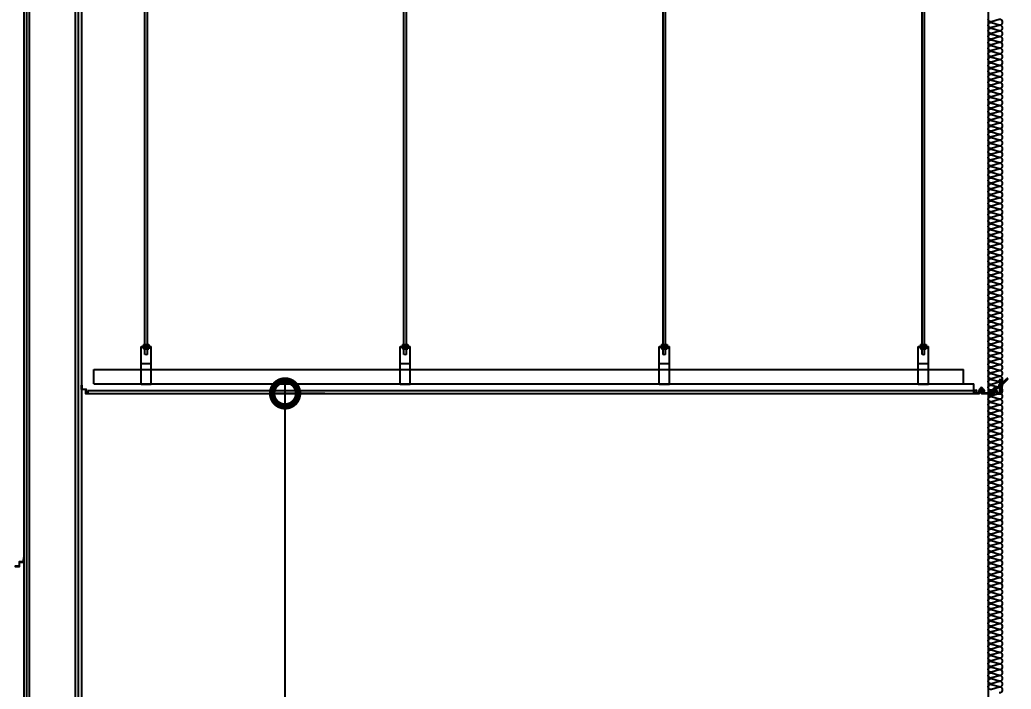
# Model space of a CAD drawing. Header units: millimetres. Extents: x 19868 to 801382, y -4805 to 85279.
# Drawn here: x 745074 to 748518, y 37501 to 39827 of the extents above; entities that cross this region are included whole.
import ezdxf

# ---------------------------------------------------------------- set-up
doc = ezdxf.new("R2010")
doc.units = ezdxf.units.MM
doc.header["$LTSCALE"] = 250
doc.layers.get('Defpoints').update_dxf_attribs({"color": 151})
for name, color, linetype in [('8입면선', 8, 'Continuous'), ('A-CEIL', 8, 'Continuous'), ('A-CEIL_EL', 8, 'Continuous'), ('A-WALL-D', 7, 'Continuous'), ('ALUM', 4, 'Continuous'), ('EJ', 4, 'Continuous'), ('ISL', 251, 'Continuous'), ('MO-S', 3, 'Continuous'), ('SCREW', 1, 'Continuous')]:
    doc.layers.add(name, color=color, linetype=linetype)
doc.layers.add('CK', color=221, linetype='Continuous', plot=False)
doc.styles.add('Gdim', font='')
doc.styles.get('Gdim').set_extended_font_data('Dotum')
doc.dimstyles.new('Gdim50', dxfattribs={"dimscale": 30, "dimtxt": 3, "dimasz": 6, "dimexe": 1.5, "dimexo": 2, "dimgap": 1, "dimtad": 1, "dimdec": 0, "dimzin": 0, "dimdsep": 46, "dimlunit": 6, "dimtxsty": 'Gdim', "dimblk": 'DOTSMALL', "dimcen": 1.5, "dimdle": 1.5, "dimclrd": 256, "dimclre": 256, "dimclrt": 256, "dimazin": 0, "dimtfac": 1, "dimtdec": 0, "dimtix": 1, "dimtmove": 2, "dimatfit": 3, "dimldrblk": 'DOTSMALL', "dimfxl": 1.5, "dimtolj": 1, "dimtzin": 0, "dimlwd": -1, "dimlwe": -1, "dimarcsym": 1})

# ---------------------------------------------------------------- blocks, each defined once
blk = doc.blocks.new('*U163')
at = {"layer": '8입면선', "color": 8}
for p, q in [((3316397.6, 472011.4), (3316397.6, 478251.4)), ((3316577.6, 472011.4), (3316577.6, 478251.4))]:
    blk.add_line(p, q, dxfattribs=at)
at = {"layer": 'A-WALL-D'}
for p, q in [((3316387.6, 478251.4), (3316387.6, 472011.4)), ((3316407.6, 472021.4), (3316407.6, 478251.4)), ((3316567.6, 472021.4), (3316567.6, 478251.4)), ((3316587.6, 478251.4), (3316587.6, 472011.4))]:
    blk.add_line(p, q, dxfattribs=at)
blk = doc.blocks.new('_DotSmall')
at = {"color": 0, "linetype": 'ByBlock', "const_width": 0.5}
blk.add_lwpolyline([(-0.0625, 0, 1), (0.0625, 0, 1)], format="xyb", close=True, dxfattribs=at)
blk = doc.blocks.new('*D158')
at = {"layer": 'CK', "transparency": 16777216}
for p, q in [((745995.8, 34883.9), (745995.8, 38573.9)), ((746134.1, 38528.9), (745950.8, 38528.9)), ((746134.1, 34928.9), (745950.8, 34928.9))]:
    blk.add_line(p, q, dxfattribs=at)
at = {"layer": 'Defpoints', "color": 0, "transparency": 16777216}
for p in [(745995.8, 38528.9), (746194.1, 38528.9), (746194.1, 34928.9)]:
    blk.add_point(p, dxfattribs=at)
at = {"layer": 'CK', "transparency": 16777216, "xscale": 180, "yscale": 180, "zscale": 180}
for p, rotation in [((745995.8, 38528.9), 90), ((745995.8, 34928.9), 270)]:
    blk.add_blockref('_DotSmall', p, dxfattribs=dict(at, rotation=rotation))
at = {"layer": 'CK', "transparency": 16777216, "insert": (745912.1, 36728.9), "char_height": 90, "attachment_point": 5, "rotation": 90, "style": 'Gdim'}
blk.add_mtext('\\A1;3,600', dxfattribs=at)
blk = doc.blocks.new('AA')
at = {"layer": 'SCREW'}
for p, q in [((-46.9, 20.8), (-44.7, 26.1)), ((-45.9, 21.5), (-46.9, 20.8)), ((-46.7, 19.5), (-46.9, 20.8)), ((-46.7, 19.5), (-43.2, 18)), ((-45.9, 21.5), (-46, 22.8)), ((-45.9, 21.5), (-42.3, 20)), ((-44.5, 24.8), (-45.5, 24)), ((-43.6, 26.9), (-44.7, 26.1)), ((-44.5, 24.8), (-44.7, 26.1)), ((-44.5, 24.8), (-41, 23.3)), ((-43.6, 26.9), (-40.1, 25.4)), ((-43.4, 17.5), (-39.9, 25.8)), ((-43.4, 17.5), (-42.9, 17.3)), ((-42.9, 17.3), (-39.4, 25.6)), ((-41.9, 19.9), (-9.2, 6)), ((-40.7, 18.9), (-41.2, 21.5)), ((-40.7, 18.9), (-40.6, 19.3)), ((-40.5, 23), (-8.1, 9.3)), ((-39.9, 25.8), (-39.4, 25.6)), ((-39.2, 23), (-39.4, 22.6)), ((-38.4, 17.9), (-39.2, 23)), ((-38.4, 17.9), (-38.3, 18.3)), ((-36.9, 22), (-37.1, 21.6)), ((-36.1, 16.9), (-36.9, 22)), ((-36.1, 16.9), (-35.9, 17.4)), ((-34.6, 21), (-34.8, 20.6)), ((-33.8, 15.9), (-34.6, 21)), ((-33.8, 15.9), (-33.6, 16.4)), ((-32.3, 20), (-32.5, 19.6)), ((-31.5, 14.9), (-32.3, 20)), ((-31.5, 14.9), (-31.3, 15.4)), ((-30, 19), (-30.2, 18.7)), ((-29.2, 14), (-30, 19)), ((-29.2, 14), (-29, 14.4)), ((-27.7, 18.1), (-27.9, 17.7)), ((-26.9, 13), (-27.7, 18.1)), ((-26.9, 13), (-26.7, 13.4)), ((-25.4, 17.1), (-25.6, 16.7)), ((-24.6, 12), (-25.4, 17.1)), ((-24.6, 12), (-24.4, 12.5)), ((-23.1, 16.1), (-23.2, 15.7)), ((-22.3, 11), (-23.1, 16.1)), ((-22.3, 11), (-22.1, 11.5)), ((-20.8, 15.1), (-20.9, 14.7)), ((-20.4, 12.4), (-20.8, 15.1)), ((-20.4, 12), (-19.4, 10.3)), ((-6.6, 6.8), (-20.1, 12.4)), ((-7.8, 6.5), (-17.8, 9.7)), ((-9.2, 6), (-6.6, 6.8)), ((-6.6, 6.8), (-8.1, 9.3))]:
    blk.add_line(p, q, dxfattribs=at)
for centre, radius, start, end in [((-20.2, 12.2), 0.268, 69.1196, 211.1357), ((-5.9, 8.9), 2.15, 170.4285, 251.6836)]:
    blk.add_arc(centre, radius, start, end, dxfattribs=at)
blk = doc.blocks.new('SCREW-1')
at = {"layer": 'SCREW', "rotation": 293.0000000003107}
blk.add_blockref('AA', (-3.7, -46.3), dxfattribs=at)
blk = doc.blocks.new('A$Ca357f5e5')
at = {"layer": 'ALUM', "transparency": 33554636}
for p in [(98.4, 45.6), (100, 43.5)]:
    blk.add_line(p, (100, 45.6), dxfattribs=at)
blk.add_arc((98.4, 46.4), 0.763, 225, 270, dxfattribs=at)
at = {"layer": 'EJ', "transparency": 33554636}
for p, q in [((86.7, 43.5), (93.5, 50.3)), ((86.7, 43.5), (87.8, 42.4)), ((86.7, 30.1), (93.3, 36.8)), ((88.8, 42.4), (89.4, 42.9)), ((89.4, 44), (90.5, 44)), ((89.4, 42.9), (89.4, 44)), ((90.3, 30.7), (96.4, 36.8)), ((90.5, 45.1), (92.7, 47.3)), ((90.5, 44), (90.5, 45.1)), ((92.3, 39), (92.8, 39.5)), ((92.3, 37.9), (93.3, 36.8)), ((92.8, 39.5), (93.9, 39.5)), ((93.5, 50.3), (97.9, 45.9)), ((93.7, 47.3), (97.2, 43.9)), ((93.9, 40.6), (95, 40.6)), ((93.9, 39.5), (93.9, 40.6)), ((94.9, 38.3), (100, 43.5)), ((94.9, 38.3), (96.4, 36.8)), ((95, 40.6), (97.2, 42.8)), ((1.8, 1.8), (6.5, 1.8)), ((5.4, 11.1), (7.8, 13.2)), ((5.4, 10.2), (5.4, 11.1)), ((6.5, 10.2), (5.4, 10.2)), ((5.4, 8.2), (6.5, 9.1)), ((5.4, 7.3), (5.4, 8.2)), ((6.5, 7.3), (5.4, 7.3)), ((5.4, 5.2), (6.5, 6.2)), ((6.5, 4.3), (5.4, 4.3)), ((6.5, 9.1), (6.5, 10.2)), ((6.5, 6.2), (6.5, 7.3)), ((6.5, 1.8), (6.5, 4.3)), ((7.8, 13.2), (10.1, 11.1)), ((10.1, 10.2), (9, 10.2)), ((9, 10.2), (9, 9.1)), ((9, 9.1), (10.1, 8.2)), ((10.1, 7.3), (9, 7.3)), ((9, 7.3), (9, 6.2)), ((9, 6.2), (10.1, 5.2)), ((10.1, 4.3), (9, 4.3)), ((9, 4.3), (9, 1.8)), ((9, 1.8), (15.6, 1.8)), ((10.1, 11.1), (10.1, 10.2)), ((10.1, 8.2), (10.1, 7.3)), ((17.1, 2.7), (22.5, 17.2)), ((25.1, 15.6), (19.2, -0.7)), ((27.4, -0.2), (27.4, 15)), ((31.4, 15), (31.4, 13.9)), ((31.4, 13.9), (33.2, 13.9)), ((33.2, 3.7), (31.4, 3.7)), ((31.4, 3.7), (31.4, 2.8)), ((32.5, 1.8), (50, 1.8)), ((35.8, 11.3), (35.8, 6.2)), ((67.5, 1.8), (50, 1.8)), ((64.2, 11.3), (64.2, 6.2)), ((68.6, 13.9), (66.8, 13.9)), ((66.8, 3.7), (68.6, 3.7)), ((68.6, 15), (68.6, 13.9)), ((68.6, 3.7), (68.6, 2.8)), ((72.6, -0.2), (72.6, 15)), ((74.9, 15.6), (80.8, -0.7)), ((82.9, 2.7), (77.5, 17.3)), ((93, 1.8), (83.9, 1.8)), ((96.6, 20.3), (86.7, 30.1)), ((89.9, 11.5), (89.9, 1.8)), ((89.9, 1.8), (92, 1.8)), ((98.7, 21.2), (90.3, 29.6)), ((94.3, 12.2), (92, 10.2)), ((92, 1.8), (92, 11.4)), ((92, 10.2), (92, 9.3)), ((92, 9.3), (93, 9.3)), ((93, 8.3), (92, 7.3)), ((92, 7.3), (92, 6.5)), ((92, 6.5), (93, 6.5)), ((93, 5.4), (92, 4.5)), ((92, 4.5), (92, 3.6)), ((92, 3.6), (93, 3.6)), ((93, 9.3), (93, 8.3)), ((93, 6.5), (93, 5.4)), ((93, 3.6), (93, 1.8)), ((95.4, 13.2), (93.1, 11.1)), ((95.8, 15.8), (94.2, 15.8)), ((94.3, 13.6), (94.3, 13.6)), ((96.6, 10.2), (94.3, 12.2)), ((95.6, 9.3), (96.6, 9.3)), ((95.6, 8.3), (95.6, 9.3)), ((96.6, 7.3), (95.6, 8.3)), ((95.6, 6.5), (96.6, 6.5)), ((95.6, 5.4), (95.6, 6.5)), ((96.6, 4.5), (95.6, 5.4)), ((95.6, 3.6), (96.6, 3.6)), ((95.6, 1.8), (95.6, 3.6)), ((98.2, 1.8), (95.6, 1.8)), ((96.6, 16.5), (96.6, 20.3)), ((96.6, 11.4), (96.6, 1.8)), ((96.6, 9.3), (96.6, 10.2)), ((96.6, 6.5), (96.6, 7.3)), ((96.6, 3.6), (96.6, 4.5)), ((96.6, 1.8), (98.7, 1.8)), ((98.7, 1.8), (98.7, 21.2)), ((100, 20.2), (98.7, 20.2)), ((98.7, 1.8), (100, 1.8)), ((18.3, -1.2), (1.8, -1.2)), ((50, -1.2), (28.5, -1.2)), ((50, -1.2), (71.5, -1.2)), ((81.7, -1.2), (100, -1.2))]:
    blk.add_line(p, q, dxfattribs=at)
for points in [[(32.7, 5.9, 0.414214), (33.6, 6.7), (33.6, 10.8, 0.414214), (32.7, 11.7), (32.3, 11.7, 0.414214), (31.4, 10.8), (31.4, 6.7, 0.414214), (32.3, 5.9)], [(67.3, 5.9, -0.414214), (66.4, 6.7), (66.4, 10.8, -0.414214), (67.3, 11.7), (67.7, 11.7, -0.414214), (68.6, 10.8), (68.6, 6.7, -0.414214), (67.7, 5.9)]]:
    blk.add_lwpolyline(points, format="xyb", close=True, dxfattribs=at)
for centre, radius, start, end in [((88.3, 42.9), 0.763, 225, 315), ((92.8, 38.4), 0.763, 135, 225), ((93.2, 46.8), 0.763, 45, 135), ((96.6, 43.3), 0.763, 315, 45), ((16.6, 1.8), 1.02, 180, 59.3035), ((26.8, 15.5), 4.62, 353.6167, 158.3055), ((26.2, 15), 1.27, 0, 149.3035), ((31.4, 1.8), 1.02, 90, 0), ((33.2, 11.3), 2.54, 0, 90), ((33.2, 6.2), 2.54, 270, 0), ((66.8, 11.3), 2.54, 90, 180), ((66.8, 6.2), 2.54, 180, 270), ((68.6, 1.8), 1.02, 180, 90), ((73.2, 15.5), 4.67, 22.8636, 185.8275), ((73.8, 15), 1.27, 30.6965, 180), ((82.9, 1.7), 1.02, 90, 8.0546), ((94.2, 11.5), 4.31, 90, 180), ((90.8, 30.1), 0.763, 135, 225), ((94.3, 11.4), 2.22, 90, 180), ((94.3, 11.4), 2.22, 0, 90), ((95.8, 16.5), 0.763, 270, 0), ((18.3, -0.2), 1.02, 270, 329.3035), ((28.5, -0.2), 1.02, 179.9799, 270), ((71.5, -0.2), 1.02, 270, 0.0201), ((81.7, -0.2), 1.02, 210.6965, 270)]:
    blk.add_arc(centre, radius, start, end, dxfattribs=at)
at = {"layer": 'EJ', "transparency": 33554636, "rotation": 134.9999999979622}
blk.add_blockref('SCREW-1', (91.6, 25.2), dxfattribs=at)

msp = doc.modelspace()

# ---------------------------------------------------------------- linework, layer by layer
at = {"layer": 'A-CEIL'}
for p, q in [((745311.3, 38538.9, 0), (748388.2, 38538.9, 0)), ((745311.3, 38528.9, 0), (748388.2, 38528.9, 0))]:
    msp.add_line(p, q, dxfattribs=at)
at = {"layer": 'A-CEIL_EL'}
for p, q in [((745508.7, 38664.7, 0), (745508.7, 42028.9, 0)), ((745517.7, 38664.7, 0), (745517.7, 42028.9, 0)), ((746408.7, 38664.7, 0), (746408.7, 42028.9, 0)), ((746417.7, 38664.7, 0), (746417.7, 42028.9, 0)), ((747308.7, 38664.7, 0), (747308.7, 42028.9, 0)), ((747317.7, 38664.7, 0), (747317.7, 42028.9, 0)), ((748208.7, 38664.7, 0), (748208.7, 41478.9, 0)), ((748217.7, 38664.7, 0), (748217.7, 41478.9, 0)), ((745495.7, 38560.7, 0), (745495.7, 38691.9, 0)), ((745495.7, 38691.9, 0), (745530.7, 38691.9, 0)), ((745495.7, 38690.7, 0), (745530.7, 38690.7, 0)), ((745499.7, 38693.4, 0), (745526.7, 38693.4, 0)), ((745499.7, 38693.4, 0), (745499.7, 38691.9, 0)), ((745499.7, 38690.7, 0), (745499.7, 38689.2, 0)), ((745499.7, 38689.2, 0), (745526.7, 38689.2, 0)), ((745503.7, 38698.4, 0), (745522.7, 38698.4, 0)), ((745503.7, 38698.4, 0), (745503.7, 38693.4, 0)), ((745503.7, 38689.2, 0), (745503.7, 38684.2, 0)), ((745503.7, 38684.2, 0), (745522.7, 38684.2, 0)), ((745508.7, 38664.7, 0), (745508.7, 38684.2, 0)), ((745517.7, 38664.7, 0), (745517.7, 38684.2, 0)), ((745522.7, 38698.4, 0), (745522.7, 38693.4, 0)), ((745522.7, 38689.2, 0), (745522.7, 38684.2, 0)), ((745526.7, 38693.4, 0), (745526.7, 38691.9, 0)), ((745526.7, 38690.7, 0), (745526.7, 38689.2, 0)), ((745530.7, 38560.7, 0), (745530.7, 38691.9, 0)), ((746395.7, 38560.7, 0), (746395.7, 38691.9, 0)), ((746395.7, 38691.9, 0), (746430.7, 38691.9, 0)), ((746395.7, 38690.7, 0), (746430.7, 38690.7, 0)), ((746399.7, 38693.4, 0), (746426.7, 38693.4, 0)), ((746399.7, 38693.4, 0), (746399.7, 38691.9, 0)), ((746399.7, 38690.7, 0), (746399.7, 38689.2, 0)), ((746399.7, 38689.2, 0), (746426.7, 38689.2, 0)), ((746403.7, 38698.4, 0), (746422.7, 38698.4, 0)), ((746403.7, 38698.4, 0), (746403.7, 38693.4, 0)), ((746403.7, 38689.2, 0), (746403.7, 38684.2, 0)), ((746403.7, 38684.2, 0), (746422.7, 38684.2, 0)), ((746408.7, 38664.7, 0), (746408.7, 38684.2, 0)), ((746417.7, 38664.7, 0), (746417.7, 38684.2, 0)), ((746422.7, 38698.4, 0), (746422.7, 38693.4, 0)), ((746422.7, 38689.2, 0), (746422.7, 38684.2, 0)), ((746426.7, 38693.4, 0), (746426.7, 38691.9, 0)), ((746426.7, 38690.7, 0), (746426.7, 38689.2, 0)), ((746430.7, 38560.7, 0), (746430.7, 38691.9, 0)), ((747295.7, 38560.7, 0), (747295.7, 38691.9, 0)), ((747295.7, 38691.9, 0), (747330.7, 38691.9, 0)), ((747295.7, 38690.7, 0), (747330.7, 38690.7, 0)), ((747299.7, 38693.4, 0), (747326.7, 38693.4, 0)), ((747299.7, 38693.4, 0), (747299.7, 38691.9, 0)), ((747299.7, 38690.7, 0), (747299.7, 38689.2, 0)), ((747299.7, 38689.2, 0), (747326.7, 38689.2, 0)), ((747303.7, 38698.4, 0), (747322.7, 38698.4, 0)), ((747303.7, 38698.4, 0), (747303.7, 38693.4, 0)), ((747303.7, 38689.2, 0), (747303.7, 38684.2, 0)), ((747303.7, 38684.2, 0), (747322.7, 38684.2, 0)), ((747308.7, 38664.7, 0), (747308.7, 38684.2, 0)), ((747317.7, 38664.7, 0), (747317.7, 38684.2, 0)), ((747322.7, 38698.4, 0), (747322.7, 38693.4, 0)), ((747322.7, 38689.2, 0), (747322.7, 38684.2, 0)), ((747326.7, 38693.4, 0), (747326.7, 38691.9, 0)), ((747326.7, 38690.7, 0), (747326.7, 38689.2, 0)), ((747330.7, 38560.7, 0), (747330.7, 38691.9, 0)), ((748195.7, 38560.7, 0), (748195.7, 38691.9, 0)), ((748195.7, 38691.9, 0), (748230.7, 38691.9, 0)), ((748195.7, 38690.7, 0), (748230.7, 38690.7, 0)), ((748199.7, 38693.4, 0), (748226.7, 38693.4, 0)), ((748199.7, 38693.4, 0), (748199.7, 38691.9, 0)), ((748199.7, 38690.7, 0), (748199.7, 38689.2, 0)), ((748199.7, 38689.2, 0), (748226.7, 38689.2, 0)), ((748203.7, 38698.4, 0), (748222.7, 38698.4, 0)), ((748203.7, 38698.4, 0), (748203.7, 38693.4, 0)), ((748203.7, 38689.2, 0), (748203.7, 38684.2, 0)), ((748203.7, 38684.2, 0), (748222.7, 38684.2, 0)), ((748208.7, 38664.7, 0), (748208.7, 38684.2, 0)), ((748217.7, 38664.7, 0), (748217.7, 38684.2, 0)), ((748222.7, 38698.4, 0), (748222.7, 38693.4, 0)), ((748222.7, 38689.2, 0), (748222.7, 38684.2, 0)), ((748226.7, 38693.4, 0), (748226.7, 38691.9, 0)), ((748226.7, 38690.7, 0), (748226.7, 38689.2, 0)), ((748230.7, 38560.7, 0), (748230.7, 38691.9, 0)), ((745331.2, 38611.9), (748352.6, 38611.9)), ((745331.2, 38561.9), (745331.2, 38611.9)), ((745495.7, 38632.4, 0), (745530.7, 38632.4, 0)), ((745495.7, 38611.9, 0), (745530.7, 38611.9, 0)), ((746395.7, 38632.4, 0), (746430.7, 38632.4, 0)), ((746395.7, 38611.9, 0), (746430.7, 38611.9, 0)), ((747295.7, 38632.4, 0), (747330.7, 38632.4, 0)), ((747295.7, 38611.9, 0), (747330.7, 38611.9, 0)), ((748195.7, 38632.4, 0), (748230.7, 38632.4, 0)), ((748195.7, 38611.9, 0), (748230.7, 38611.9, 0)), ((748352.6, 38561.9, 0), (748352.6, 38611.9, 0)), ((745331.2, 38561.9), (748388.2, 38561.9, 0)), ((745495.7, 38561.9, 0), (745530.7, 38561.9, 0)), ((745495.7, 38560.7, 0), (745530.7, 38560.7, 0)), ((746395.7, 38561.9, 0), (746430.7, 38561.9, 0)), ((746395.7, 38560.7, 0), (746430.7, 38560.7, 0)), ((747295.7, 38561.9, 0), (747330.7, 38561.9, 0)), ((747295.7, 38560.7, 0), (747330.7, 38560.7, 0)), ((748195.7, 38561.9, 0), (748230.7, 38561.9, 0)), ((748195.7, 38560.7, 0), (748230.7, 38560.7, 0)), ((748388.2, 38528.9, 0), (748388.2, 38561.9, 0))]:
    msp.add_line(p, q, dxfattribs=at)
for centre in [(745513.2, 38676.3, 0), (746413.2, 38676.3, 0), (747313.2, 38676.3, 0), (748213.2, 38676.3, 0)]:
    msp.add_arc(centre, 12.4, 248.715, 291.285, dxfattribs=at)
at = {"layer": 'ISL'}
for p, q in [((748438.2, 41478.9), (748438.2, 34988.9)), ((745311.3, 38528.9), (745311.3, 38538.9))]:
    msp.add_line(p, q, dxfattribs=at)
msp.add_lwpolyline([(748476.1, 37490.1, 1.372593), (748476.1, 37507.8), (748450.3, 37500.1, -0.509267), (748438.2, 37508.9, -0.509267), (748450.3, 37517.8), (748476.1, 37510.1, 1.372593), (748476.1, 37527.8), (748450.3, 37520.1, -0.509267), (748438.2, 37528.9, -0.509267), (748450.3, 37537.8), (748476.1, 37530.1, 1.372593), (748476.1, 37547.8), (748450.3, 37540.1, -0.509267), (748438.2, 37548.9, -0.509267), (748450.3, 37557.8), (748476.1, 37550.1, 1.372593), (748476.1, 37567.8), (748450.3, 37560.1, -0.509267), (748438.2, 37568.9, -0.509267), (748450.3, 37577.8), (748476.1, 37570.1, 1.372593), (748476.1, 37587.8), (748450.3, 37580.1, -0.509267), (748438.2, 37588.9, -0.509267), (748450.3, 37597.8), (748476.1, 37590.1, 1.372593), (748476.1, 37607.8), (748450.3, 37600.1, -0.509267), (748438.2, 37608.9, -0.509267), (748450.3, 37617.8), (748476.1, 37610.1, 1.372593), (748476.1, 37627.8), (748450.3, 37620.1, -0.509267), (748438.2, 37628.9, -0.509267), (748450.3, 37637.8), (748476.1, 37630.1, 1.372593), (748476.1, 37647.8), (748450.3, 37640.1, -0.509267), (748438.2, 37648.9, -0.509267), (748450.3, 37657.8), (748476.1, 37650.1, 1.372593), (748476.1, 37667.8), (748450.3, 37660.1, -0.509267), (748438.2, 37668.9, -0.509267), (748450.3, 37677.8), (748476.1, 37670.1, 1.372593), (748476.1, 37687.8), (748450.3, 37680.1, -0.509267), (748438.2, 37688.9, -0.509267), (748450.3, 37697.8), (748476.1, 37690.1, 1.372593), (748476.1, 37707.8), (748450.3, 37700.1, -0.509267), (748438.2, 37708.9, -0.509267), (748450.3, 37717.8), (748476.1, 37710.1, 1.372593), (748476.1, 37727.8), (748450.3, 37720.1, -0.509267), (748438.2, 37728.9, -0.509267), (748450.3, 37737.8), (748476.1, 37730.1, 1.372593), (748476.1, 37747.8), (748450.3, 37740.1, -0.509267), (748438.2, 37748.9, -0.509267), (748450.3, 37757.8), (748476.1, 37750.1, 1.372593), (748476.1, 37767.8), (748450.3, 37760.1, -0.509267), (748438.2, 37768.9, -0.509267), (748450.3, 37777.8), (748476.1, 37770.1, 1.372593), (748476.1, 37787.8), (748450.3, 37780.1, -0.509267), (748438.2, 37788.9, -0.509267), (748450.3, 37797.8), (748476.1, 37790.1, 1.372593), (748476.1, 37807.8), (748450.3, 37800.1, -0.509267), (748438.2, 37808.9, -0.509267), (748450.3, 37817.8), (748476.1, 37810.1, 1.372593), (748476.1, 37827.8), (748450.3, 37820.1, -0.509267), (748438.2, 37828.9, -0.509267), (748450.3, 37837.8), (748476.1, 37830.1, 1.372593), (748476.1, 37847.8), (748450.3, 37840.1, -0.509267), (748438.2, 37848.9, -0.509267), (748450.3, 37857.8), (748476.1, 37850.1, 1.372593), (748476.1, 37867.8), (748450.3, 37860.1, -0.509267), (748438.2, 37868.9, -0.509267), (748450.3, 37877.8), (748476.1, 37870.1, 1.372593), (748476.1, 37887.8), (748450.3, 37880.1, -0.509267), (748438.2, 37888.9, -0.509267), (748450.3, 37897.8), (748476.1, 37890.1, 1.372593), (748476.1, 37907.8), (748450.3, 37900.1, -0.509267), (748438.2, 37908.9, -0.509267), (748450.3, 37917.8), (748476.1, 37910.1, 1.372593), (748476.1, 37927.8), (748450.3, 37920.1, -0.509267), (748438.2, 37928.9, -0.509267), (748450.3, 37937.8), (748476.1, 37930.1, 1.372593), (748476.1, 37947.8), (748450.3, 37940.1, -0.509267), (748438.2, 37948.9, -0.509267), (748450.3, 37957.8), (748476.1, 37950.1, 1.372593), (748476.1, 37967.8), (748450.3, 37960.1, -0.509267), (748438.2, 37968.9, -0.509267), (748450.3, 37977.8), (748476.1, 37970.1, 1.372593), (748476.1, 37987.8), (748450.3, 37980.1, -0.509267), (748438.2, 37988.9, -0.509267), (748450.3, 37997.8), (748476.1, 37990.1, 1.372593), (748476.1, 38007.8), (748450.3, 38000.1, -0.509267), (748438.2, 38008.9, -0.509267), (748450.3, 38017.8), (748476.1, 38010.1, 1.372593), (748476.1, 38027.8), (748450.3, 38020.1, -0.509267), (748438.2, 38028.9, -0.509267), (748450.3, 38037.8), (748476.1, 38030.1, 1.372593), (748476.1, 38047.8), (748450.3, 38040.1, -0.509267), (748438.2, 38048.9, -0.509267), (748450.3, 38057.8), (748476.1, 38050.1, 1.372593), (748476.1, 38067.8), (748450.3, 38060.1, -0.509267), (748438.2, 38068.9, -0.509267), (748450.3, 38077.8), (748476.1, 38070.1, 1.372593), (748476.1, 38087.8), (748450.3, 38080.1, -0.509267), (748438.2, 38088.9, -0.509267), (748450.3, 38097.8), (748476.1, 38090.1, 1.372593), (748476.1, 38107.8), (748450.3, 38100.1, -0.509267), (748438.2, 38108.9, -0.509267), (748450.3, 38117.8), (748476.1, 38110.1, 1.372593), (748476.1, 38127.8), (748450.3, 38120.1, -0.509267), (748438.2, 38128.9, -0.509267), (748450.3, 38137.8), (748476.1, 38130.1, 1.372593), (748476.1, 38147.8), (748450.3, 38140.1, -0.509267), (748438.2, 38148.9, -0.509267), (748450.3, 38157.8), (748476.1, 38150.1, 1.372593), (748476.1, 38167.8), (748450.3, 38160.1, -0.509267), (748438.2, 38168.9, -0.509267), (748450.3, 38177.8), (748476.1, 38170.1, 1.372593), (748476.1, 38187.8), (748450.3, 38180.1, -0.509267), (748438.2, 38188.9, -0.509267), (748450.3, 38197.8), (748476.1, 38190.1, 1.372593), (748476.1, 38207.8), (748450.3, 38200.1, -0.509267), (748438.2, 38208.9, -0.509267), (748450.3, 38217.8), (748476.1, 38210.1, 1.372593), (748476.1, 38227.8), (748450.3, 38220.1, -0.509267), (748438.2, 38228.9, -0.509267), (748450.3, 38237.8), (748476.1, 38230.1, 1.372593), (748476.1, 38247.8), (748450.3, 38240.1, -0.509267), (748438.2, 38248.9, -0.509267), (748450.3, 38257.8), (748476.1, 38250.1, 1.372593), (748476.1, 38267.8), (748450.3, 38260.1, -0.509267), (748438.2, 38268.9, -0.509267), (748450.3, 38277.8), (748476.1, 38270.1, 1.372593), (748476.1, 38287.8), (748450.3, 38280.1, -0.509267), (748438.2, 38288.9, -0.509267), (748450.3, 38297.8), (748476.1, 38290.1, 1.372593), (748476.1, 38307.8), (748450.3, 38300.1, -0.509267), (748438.2, 38308.9, -0.509267), (748450.3, 38317.8), (748476.1, 38310.1, 1.372593), (748476.1, 38327.8), (748450.3, 38320.1, -0.509267), (748438.2, 38328.9, -0.509267), (748450.3, 38337.8), (748476.1, 38330.1, 1.372593), (748476.1, 38347.8), (748450.3, 38340.1, -0.509267), (748438.2, 38348.9, -0.509267), (748450.3, 38357.8), (748476.1, 38350.1, 1.372593), (748476.1, 38367.8), (748450.3, 38360.1, -0.509267), (748438.2, 38368.9, -0.509267), (748450.3, 38377.8), (748476.1, 38370.1, 1.372593), (748476.1, 38387.8), (748450.3, 38380.1, -0.509267), (748438.2, 38388.9, -0.509267), (748450.3, 38397.8), (748476.1, 38390.1, 1.372593), (748476.1, 38407.8), (748450.3, 38400.1, -0.509267), (748438.2, 38408.9, -0.509267), (748450.3, 38417.8), (748476.1, 38410.1, 1.372593), (748476.1, 38427.8), (748450.3, 38420.1, -0.509267), (748438.2, 38428.9, -0.509267), (748450.3, 38437.8), (748476.1, 38430.1, 1.372593), (748476.1, 38447.8), (748450.3, 38440.1, -0.509267), (748438.2, 38448.9, -0.509267), (748450.3, 38457.8), (748476.1, 38450.1, 1.372593), (748476.1, 38467.8), (748450.3, 38460.1, -0.509267), (748438.2, 38468.9, -0.509267), (748450.3, 38477.8), (748476.1, 38470.1, 1.372593), (748476.1, 38487.8), (748450.3, 38480.1, -0.509267), (748438.2, 38488.9, -0.509267), (748450.3, 38497.8), (748476.1, 38490.1, 1.372593), (748476.1, 38507.8), (748450.3, 38500.1, -0.509267), (748438.2, 38508.9, -0.509267), (748450.3, 38517.8), (748476.1, 38510.1, 1.372593), (748476.1, 38527.8), (748450.3, 38520.1, -0.509267), (748438.2, 38528.9, -0.509267), (748450.3, 38537.8), (748476.1, 38530.1, 1.372593), (748476.1, 38547.8), (748450.3, 38540.1, -0.509267), (748438.2, 38548.9, -0.509267), (748450.3, 38557.8), (748476.1, 38550.1, 1.372593), (748476.1, 38567.8), (748450.3, 38560.1, -0.509267), (748438.2, 38568.9, -0.509267), (748450.3, 38577.8), (748476.1, 38570.1, 1.372593), (748476.1, 38587.8), (748450.3, 38580.1, -0.509267), (748438.2, 38588.9, -0.509267), (748450.3, 38597.8), (748476.1, 38590.1, 1.372593), (748476.1, 38607.8), (748450.3, 38600.1, -0.509267), (748438.2, 38608.9, -0.509267), (748450.3, 38617.8), (748476.1, 38610.1, 1.372593), (748476.1, 38627.8), (748450.3, 38620.1, -0.509267), (748438.2, 38628.9, -0.509267), (748450.3, 38637.8), (748476.1, 38630.1, 1.372593), (748476.1, 38647.8), (748450.3, 38640.1, -0.509267), (748438.2, 38648.9, -0.509267), (748450.3, 38657.8), (748476.1, 38650.1, 1.372593), (748476.1, 38667.8), (748450.3, 38660.1, -0.509267), (748438.2, 38668.9, -0.509267), (748450.3, 38677.8), (748476.1, 38670.1, 1.372593), (748476.1, 38687.8), (748450.3, 38680.1, -0.509267), (748438.2, 38688.9, -0.509267), (748450.3, 38697.8), (748476.1, 38690.1, 1.372593), (748476.1, 38707.8), (748450.3, 38700.1, -0.509267), (748438.2, 38708.9, -0.509267), (748450.3, 38717.8), (748476.1, 38710.1, 1.372593), (748476.1, 38727.8), (748450.3, 38720.1, -0.509267), (748438.2, 38728.9, -0.509267), (748450.3, 38737.8), (748476.1, 38730.1, 1.372593), (748476.1, 38747.8), (748450.3, 38740.1, -0.509267), (748438.2, 38748.9, -0.509267), (748450.3, 38757.8), (748476.1, 38750.1, 1.372593), (748476.1, 38767.8), (748450.3, 38760.1, -0.509267), (748438.2, 38768.9, -0.509267), (748450.3, 38777.8), (748476.1, 38770.1, 1.372593), (748476.1, 38787.8), (748450.3, 38780.1, -0.509267), (748438.2, 38788.9, -0.509267), (748450.3, 38797.8), (748476.1, 38790.1, 1.372593), (748476.1, 38807.8), (748450.3, 38800.1, -0.509267), (748438.2, 38808.9, -0.509267), (748450.3, 38817.8), (748476.1, 38810.1, 1.372593), (748476.1, 38827.8), (748450.3, 38820.1, -0.509267), (748438.2, 38828.9, -0.509267), (748450.3, 38837.8), (748476.1, 38830.1, 1.372593), (748476.1, 38847.8), (748450.3, 38840.1, -0.509267), (748438.2, 38848.9, -0.509267), (748450.3, 38857.8), (748476.1, 38850.1, 1.372593), (748476.1, 38867.8), (748450.3, 38860.1, -0.509267), (748438.2, 38868.9, -0.509267), (748450.3, 38877.8), (748476.1, 38870.1, 1.372593), (748476.1, 38887.8), (748450.3, 38880.1, -0.509267), (748438.2, 38888.9, -0.509267), (748450.3, 38897.8), (748476.1, 38890.1, 1.372593), (748476.1, 38907.8), (748450.3, 38900.1, -0.509267), (748438.2, 38908.9, -0.509267), (748450.3, 38917.8), (748476.1, 38910.1, 1.372593), (748476.1, 38927.8), (748450.3, 38920.1, -0.509267), (748438.2, 38928.9, -0.509267), (748450.3, 38937.8), (748476.1, 38930.1, 1.372593), (748476.1, 38947.8), (748450.3, 38940.1, -0.509267), (748438.2, 38948.9, -0.509267), (748450.3, 38957.8), (748476.1, 38950.1, 1.372593), (748476.1, 38967.8), (748450.3, 38960.1, -0.509267), (748438.2, 38968.9, -0.509267), (748450.3, 38977.8), (748476.1, 38970.1, 1.372593), (748476.1, 38987.8), (748450.3, 38980.1, -0.509267), (748438.2, 38988.9, -0.509267), (748450.3, 38997.8), (748476.1, 38990.1, 1.372593), (748476.1, 39007.8), (748450.3, 39000.1, -0.509267), (748438.2, 39008.9, -0.509267), (748450.3, 39017.8), (748476.1, 39010.1, 1.372593), (748476.1, 39027.8), (748450.3, 39020.1, -0.509267), (748438.2, 39028.9, -0.509267), (748450.3, 39037.8), (748476.1, 39030.1, 1.372593), (748476.1, 39047.8), (748450.3, 39040.1, -0.509267), (748438.2, 39048.9, -0.509267), (748450.3, 39057.8), (748476.1, 39050.1, 1.372593), (748476.1, 39067.8), (748450.3, 39060.1, -0.509267), (748438.2, 39068.9, -0.509267), (748450.3, 39077.8), (748476.1, 39070.1, 1.372593), (748476.1, 39087.8), (748450.3, 39080.1, -0.509267), (748438.2, 39088.9, -0.509267), (748450.3, 39097.8), (748476.1, 39090.1, 1.372593), (748476.1, 39107.8), (748450.3, 39100.1, -0.509267), (748438.2, 39108.9, -0.509267), (748450.3, 39117.8), (748476.1, 39110.1, 1.372593), (748476.1, 39127.8), (748450.3, 39120.1, -0.509267), (748438.2, 39128.9, -0.509267), (748450.3, 39137.8), (748476.1, 39130.1, 1.372593), (748476.1, 39147.8), (748450.3, 39140.1, -0.509267), (748438.2, 39148.9, -0.509267), (748450.3, 39157.8), (748476.1, 39150.1, 1.372593), (748476.1, 39167.8), (748450.3, 39160.1, -0.509267), (748438.2, 39168.9, -0.509267), (748450.3, 39177.8), (748476.1, 39170.1, 1.372593), (748476.1, 39187.8), (748450.3, 39180.1, -0.509267), (748438.2, 39188.9, -0.509267), (748450.3, 39197.8), (748476.1, 39190.1, 1.372593), (748476.1, 39207.8), (748450.3, 39200.1, -0.509267), (748438.2, 39208.9, -0.509267), (748450.3, 39217.8), (748476.1, 39210.1, 1.372593), (748476.1, 39227.8), (748450.3, 39220.1, -0.509267), (748438.2, 39228.9, -0.509267), (748450.3, 39237.8), (748476.1, 39230.1, 1.372593), (748476.1, 39247.8), (748450.3, 39240.1, -0.509267), (748438.2, 39248.9, -0.509267), (748450.3, 39257.8), (748476.1, 39250.1, 1.372593), (748476.1, 39267.8), (748450.3, 39260.1, -0.509267), (748438.2, 39268.9, -0.509267), (748450.3, 39277.8), (748476.1, 39270.1, 1.372593), (748476.1, 39287.8), (748450.3, 39280.1, -0.509267), (748438.2, 39288.9, -0.509267), (748450.3, 39297.8), (748476.1, 39290.1, 1.372593), (748476.1, 39307.8), (748450.3, 39300.1, -0.509267), (748438.2, 39308.9, -0.509267), (748450.3, 39317.8), (748476.1, 39310.1, 1.372593), (748476.1, 39327.8), (748450.3, 39320.1, -0.509267), (748438.2, 39328.9, -0.509267), (748450.3, 39337.8), (748476.1, 39330.1, 1.372593), (748476.1, 39347.8), (748450.3, 39340.1, -0.509267), (748438.2, 39348.9, -0.509267), (748450.3, 39357.8), (748476.1, 39350.1, 1.372593), (748476.1, 39367.8), (748450.3, 39360.1, -0.509267), (748438.2, 39368.9, -0.509267), (748450.3, 39377.8), (748476.1, 39370.1, 1.372593), (748476.1, 39387.8), (748450.3, 39380.1, -0.509267), (748438.2, 39388.9, -0.509267), (748450.3, 39397.8), (748476.1, 39390.1, 1.372593), (748476.1, 39407.8), (748450.3, 39400.1, -0.509267), (748438.2, 39408.9, -0.509267), (748450.3, 39417.8), (748476.1, 39410.1, 1.372593), (748476.1, 39427.8), (748450.3, 39420.1, -0.509267), (748438.2, 39428.9, -0.509267), (748450.3, 39437.8), (748476.1, 39430.1, 1.372593), (748476.1, 39447.8), (748450.3, 39440.1, -0.509267), (748438.2, 39448.9, -0.509267), (748450.3, 39457.8), (748476.1, 39450.1, 1.372593), (748476.1, 39467.8), (748450.3, 39460.1, -0.509267), (748438.2, 39468.9, -0.509267), (748450.3, 39477.8), (748476.1, 39470.1, 1.372593), (748476.1, 39487.8), (748450.3, 39480.1, -0.509267), (748438.2, 39488.9, -0.509267), (748450.3, 39497.8), (748476.1, 39490.1, 1.372593), (748476.1, 39507.8), (748450.3, 39500.1, -0.509267), (748438.2, 39508.9, -0.509267), (748450.3, 39517.8), (748476.1, 39510.1, 1.372593), (748476.1, 39527.8), (748450.3, 39520.1, -0.509267), (748438.2, 39528.9, -0.509267), (748450.3, 39537.8), (748476.1, 39530.1, 1.372593), (748476.1, 39547.8), (748450.3, 39540.1, -0.509267), (748438.2, 39548.9, -0.509267), (748450.3, 39557.8), (748476.1, 39550.1, 1.372593), (748476.1, 39567.8), (748450.3, 39560.1, -0.509267), (748438.2, 39568.9, -0.509267), (748450.3, 39577.8), (748476.1, 39570.1, 1.372593), (748476.1, 39587.8), (748450.3, 39580.1, -0.509267), (748438.2, 39588.9, -0.509267), (748450.3, 39597.8), (748476.1, 39590.1, 1.372593), (748476.1, 39607.8), (748450.3, 39600.1, -0.509267), (748438.2, 39608.9, -0.509267), (748450.3, 39617.8), (748476.1, 39610.1, 1.372593), (748476.1, 39627.8), (748450.3, 39620.1, -0.509267), (748438.2, 39628.9, -0.509267), (748450.3, 39637.8), (748476.1, 39630.1, 1.372593), (748476.1, 39647.8), (748450.3, 39640.1, -0.509267), (748438.2, 39648.9, -0.509267), (748450.3, 39657.8), (748476.1, 39650.1, 1.372593), (748476.1, 39667.8), (748450.3, 39660.1, -0.509267), (748438.2, 39668.9, -0.509267), (748450.3, 39677.8), (748476.1, 39670.1, 1.372593), (748476.1, 39687.8), (748450.3, 39680.1, -0.509267), (748438.2, 39688.9, -0.509267), (748450.3, 39697.8), (748476.1, 39690.1, 1.372593), (748476.1, 39707.8), (748450.3, 39700.1, -0.509267), (748438.2, 39708.9, -0.509267), (748450.3, 39717.8), (748476.1, 39710.1, 1.372593), (748476.1, 39727.8), (748450.3, 39720.1, -0.509267), (748438.2, 39728.9, -0.509267), (748450.3, 39737.8), (748476.1, 39730.1, 1.372593), (748476.1, 39747.8), (748450.3, 39740.1, -0.509267), (748438.2, 39748.9, -0.509267), (748450.3, 39757.8), (748476.1, 39750.1, 1.372593), (748476.1, 39767.8), (748450.3, 39760.1, -0.509267), (748438.2, 39768.9, -0.509267), (748450.3, 39777.8), (748476.1, 39770.1, 1.372593), (748476.1, 39787.8), (748450.3, 39780.1, -0.509267), (748438.2, 39788.9, -0.509267), (748450.3, 39797.8), (748476.1, 39790.1, 1.372593), (748476.1, 39807.8), (748450.3, 39800.1, -0.509267), (748438.2, 39808.9, -0.509267), (748450.3, 39817.8), (748476.1, 39810.1, 1.372593), (748476.1, 39827.8), (748450.3, 39820.1, -0.509267), (748438.2, 39828.9, -0.509267)], format="xyb", dxfattribs=at)
at = {"layer": 'MO-S'}
for p, q in [((745293, 38550.1), (745284.9, 38550.1)), ((745083.4, 37949.9), (745091.5, 37949.9))]:
    msp.add_line(p, q, dxfattribs=at)
for points in [[(745288.2, 38557.7), (745289.4, 38557.7), (745289.4, 38543.9), (745304.4, 38543.9), (745304.4, 38528.9), (745318.2, 38528.9), (745318.2, 38527.7), (745303.2, 38527.7), (745303.2, 38542.7), (745288.2, 38542.7)], [(745088.2, 37957.5), (745087, 37957.5), (745087, 37943.7), (745072, 37943.7), (745072, 37928.7), (745058.2, 37928.7), (745058.2, 37927.5), (745073.2, 37927.5), (745073.2, 37942.5), (745088.2, 37942.5)]]:
    msp.add_lwpolyline(points, close=True, dxfattribs=at)

# ---------------------------------------------------------------- block references
at = {"layer": 'A-WALL-D'}
msp.add_blockref('*U163', (-2571299.4, -437082.5), dxfattribs=at)
at = {"layer": 'EJ'}
msp.add_blockref('A$Ca357f5e5', (748388.2, 38528.9), dxfattribs=at)

# ---------------------------------------------------------------- dimensions: what is measured, and where the dimension line sits
at = {"layer": 'CK'}
dim = msp.add_linear_dim(base=(745995.8, 38528.9), p1=(746194.1, 34928.9), p2=(746194.1, 38528.9), angle=90, dimstyle='Gdim50', dxfattribs=at)
dim.commit()
dim.dimension.update_dxf_attribs({"geometry": '*D158', "text_midpoint": (745912.1, 36728.9)})

doc.saveas('drawing.dxf')
